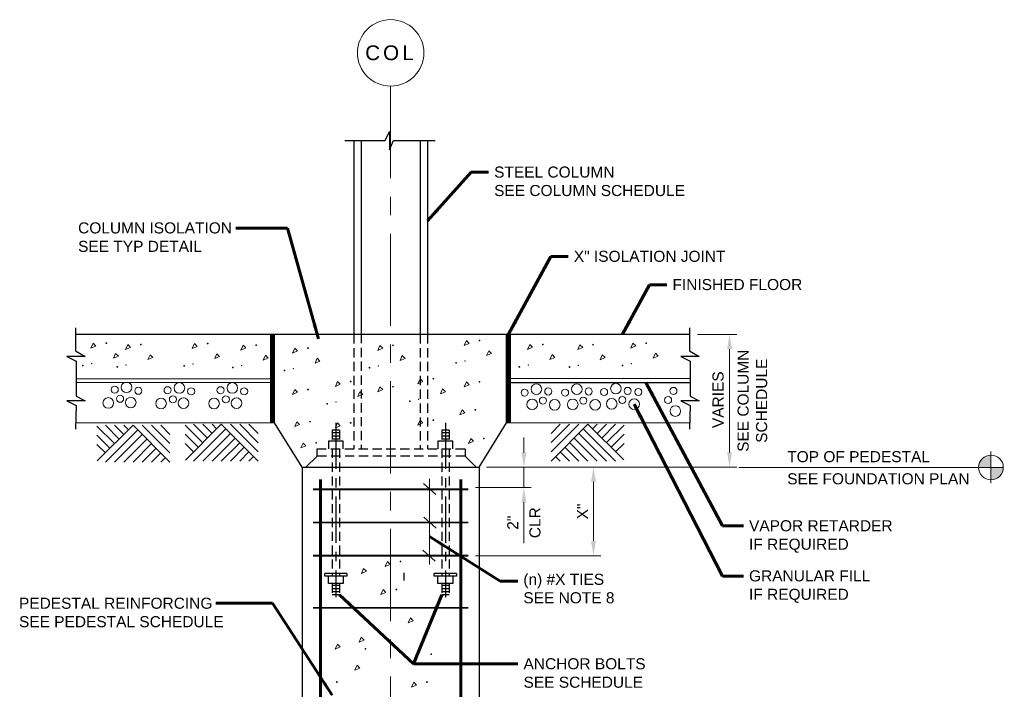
# Model space of a CAD drawing. Header units: inches. Extents: x -285 to -149, y 1893 to 2063.
# Drawn here: x -282 to -148.8, y 1971.9 to 2062.7 of the extents above; entities that cross this region are included whole.
import ezdxf

# ---------------------------------------------------------------- set-up
doc = ezdxf.new("R2010")
doc.units = ezdxf.units.IN
doc.header["$LTSCALE"] = 5
doc.header["$MEASUREMENT"] = 0
for name, pattern in [('CENTER', [2, 1.25, -0.25, 0.25, -0.25]), ('CENTERX2', [4, 2.5, -0.5, 0.5, -0.5]), ('HIDDEN', [0.375, 0.25, -0.125])]:
    doc.linetypes.add(name, pattern=pattern)
for name, color, linetype, lineweight in [('S-ANNO-DIMS', 1, 'Continuous', 20), ('S-ANNO-TEXT', 7, 'Continuous', 20), ('S-DELT-PATT', 7, 'Continuous', 15), ('S-DETL', 3, 'Continuous', 30), ('S-GRID', 9, 'CENTER', 20), ('S-GRID-IDEN', 9, 'Continuous', 20)]:
    doc.layers.add(name, color=color, linetype=linetype, lineweight=lineweight)
doc.styles.add('Romans', font='arial.ttf')
doc.dimstyles.get("Standard").update_dxf_attribs({"dimtxt": 0.18, "dimasz": 0.18, "dimexe": 0.18, "dimexo": 0.0625, "dimgap": 0.09, "dimtad": 0, "dimtih": 1, "dimtoh": 1, "dimdec": 4, "dimzin": 0, "dimdsep": 46, "dimtxsty": 'Standard', "dimcen": 0.09, "dimadec": 0, "dimazin": 0, "dimtfac": 1, "dimtdec": 4, "dimtofl": 0, "dimtmove": 0, "dimatfit": 3, "dimfxl": 1, "dimtolj": 1, "dimtzin": 0, "dimarcsym": 0})

# ---------------------------------------------------------------- blocks, each defined once
blk = doc.blocks.new('*D0')
at = {"layer": 'Defpoints', "color": 0, "transparency": 16777216}
for p in [(-191.23, 2020.09), (-219.79, 2002.09), (-185.89, 2002.09)]:
    blk.add_point(p, dxfattribs=at)
at = {"layer": 'S-ANNO-DIMS', "transparency": 16777216}
for p, q in [((-190.23, 2020.09), (-184.89, 2020.09)), ((-185.89, 2018.09), (-185.89, 2004.09)), ((-218.79, 2002.09), (-184.89, 2002.09))]:
    blk.add_line(p, q, dxfattribs=at)
for points in [[(-186.22, 2018.09), (-185.56, 2018.09), (-185.89, 2020.09)], [(-186.22, 2004.09), (-185.56, 2004.09), (-185.89, 2002.09)]]:
    blk.add_solid(points, dxfattribs=at)
at = {"layer": 'S-ANNO-DIMS', "transparency": 16777216, "insert": (-187.44, 2011.23), "char_height": 1.5, "attachment_point": 5, "rotation": 90, "style": 'Romans'}
blk.add_mtext('\\A1;VARIES ', dxfattribs=at)
blk = doc.blocks.new('*D7')
at = {"layer": 'Defpoints', "color": 0, "transparency": 16777216}
for p in [(-219.79, 2002.09), (-221.29, 1999.34), (-213.74, 1999.34)]:
    blk.add_point(p, dxfattribs=at)
at = {"layer": 'S-ANNO-DIMS', "transparency": 16777216}
for p, q in [((-213.74, 2004.09), (-213.74, 2006.09)), ((-218.79, 2002.09), (-212.74, 2002.09)), ((-213.74, 2002.09), (-213.74, 1999.34)), ((-220.29, 1999.34), (-212.74, 1999.34)), ((-213.74, 1997.34), (-213.74, 1995.34))]:
    blk.add_line(p, q, dxfattribs=at)
for points in [[(-214.07, 2004.09), (-213.4, 2004.09), (-213.74, 2002.09)], [(-214.07, 1997.34), (-213.4, 1997.34), (-213.74, 1999.34)]]:
    blk.add_solid(points, dxfattribs=at)
blk = doc.blocks.new('*D8')
at = {"layer": 'Defpoints', "color": 0, "transparency": 16777216}
for p in [(-210.37, 2002.09), (-221.29, 1990.09), (-204.32, 1990.09)]:
    blk.add_point(p, dxfattribs=at)
at = {"layer": 'S-ANNO-DIMS', "transparency": 16777216}
for p, q in [((-209.37, 2002.09), (-203.32, 2002.09)), ((-204.32, 2000.09), (-204.32, 1992.09)), ((-220.29, 1990.09), (-203.32, 1990.09))]:
    blk.add_line(p, q, dxfattribs=at)
for points in [[(-204.65, 2000.09), (-203.98, 2000.09), (-204.32, 2002.09)], [(-204.65, 1992.09), (-203.98, 1992.09), (-204.32, 1990.09)]]:
    blk.add_solid(points, dxfattribs=at)
at = {"layer": 'S-ANNO-DIMS', "transparency": 16777216, "insert": (-205.82, 1996.09), "char_height": 1.5, "attachment_point": 5, "rotation": 90, "style": 'Romans'}
blk.add_mtext('\\A1;X" ', dxfattribs=at)

msp = doc.modelspace()

# ---------------------------------------------------------------- hatches: boundary and pattern name
at = {"layer": 'S-ANNO-TEXT', "linetype": 'Continuous'}
h = msp.add_hatch(color=256, dxfattribs=at)
h.dxf.hatch_style = 1
h.paths.add_polyline_path([(-150.4891889, 2003.7245996, 0.4142135624), (-152.1610784, 2002.0527102), (-150.4891889, 2002.0527102)])
h = msp.add_hatch(color=256, dxfattribs=at)
h.dxf.hatch_style = 1
h.paths.add_polyline_path([(-150.4891889, 2003.7245996, 0.4142135624), (-152.1610784, 2002.0527102), (-150.4891889, 2002.0527102)])
h = msp.add_hatch(color=256, dxfattribs=at)
h.dxf.hatch_style = 1
h.paths.add_polyline_path([(-148.8172995, 2002.0527102), (-150.4891889, 2002.0527102), (-150.4891889, 2000.3808207, 0.4142135624)])
h = msp.add_hatch(color=256, dxfattribs=at)
h.dxf.hatch_style = 1
h.paths.add_polyline_path([(-148.8172995, 2002.0527102), (-150.4891889, 2002.0527102), (-150.4891889, 2000.3808207, 0.4142135624)])

# ---------------------------------------------------------------- linework, layer by layer
at = {"layer": 'S-ANNO-DIMS'}
for p, q in [((-227.3488697, 1999.8972899), (-225.6815241, 1998.3889711)), ((-226.5102126, 2000.5114138), (-226.5102126, 1988.8817656)), ((-213.7356609, 1997.3436153), (-213.7356609, 1991.7825649)), ((-227.295887, 1995.3354417), (-225.6285414, 1993.8271229)), ((-227.418846, 1990.8598551), (-225.7515005, 1989.3515363))]:
    msp.add_line(p, q, dxfattribs=at)
at = {"layer": 'S-ANNO-TEXT', "linetype": 'Continuous'}
for p, q in [((-150.4891889, 1999.9209667), (-150.4891889, 2004.203346)), ((-150.4891889, 1999.9209667), (-150.4891889, 2004.203346)), ((-184.6454345, 2002.043264), (-175.1482354, 2002.043264)), ((-148.8172995, 2002.0527102), (-175.1482354, 2002.043264)), ((-148.8172995, 2002.0527102), (-175.1482354, 2002.043264))]:
    msp.add_line(p, q, dxfattribs=at)
at = {"layer": 'S-ANNO-TEXT'}
for p, q in [((-240.2666671, 1999.1216153), (-239.2646671, 1999.1216153)), ((-225.4393863, 1999.1216153), (-224.4373863, 1999.1216153))]:
    msp.add_line(p, q, dxfattribs=at)
at = {"layer": 'S-ANNO-TEXT', "linetype": 'Continuous'}
msp.add_circle((-150.4891889, 2002.0527102), 1.6718894, dxfattribs=at)
msp.add_circle((-150.4891889, 2002.0527102), 1.6718894, dxfattribs=at)
at = {"layer": 'S-DELT-PATT', "color": 7, "linetype": 'Continuous'}
msp.add_line((-247.7026384, 2008.0936153), (-274.3923763, 2008.0936153), dxfattribs=at)
at = {"layer": 'S-DELT-PATT'}
for p, q in [((-269.1678967, 2005.2779935), (-271.5532561, 2007.6633528)), ((-266.6678967, 2007.7779935), (-271.5168655, 2002.9290247)), ((-268.5428967, 2005.9029935), (-270.4178967, 2007.7779935)), ((-267.9178967, 2006.5279935), (-269.1678967, 2007.7779935)), ((-267.2928967, 2007.1529935), (-267.9178967, 2007.7779935)), ((-261.6678967, 2002.7779935), (-266.6678967, 2007.7779935)), ((-261.6678967, 2004.0279935), (-265.4178967, 2007.7779935)), ((-261.6678967, 2005.2779935), (-264.1678967, 2007.7779935)), ((-261.6678967, 2006.5279935), (-262.9178967, 2007.7779935)), ((-257.2239807, 2005.4091406), (-259.6093401, 2007.7945)), ((-254.7239807, 2007.9091406), (-259.5729495, 2003.0601719)), ((-256.5989807, 2006.0341406), (-258.4739807, 2007.9091406)), ((-255.9739807, 2006.6591406), (-257.2239807, 2007.9091406)), ((-255.3489807, 2007.2841406), (-255.9739807, 2007.9091406)), ((-249.7239807, 2002.9091406), (-254.7239807, 2007.9091406)), ((-249.7239807, 2004.1591406), (-253.4739807, 2007.9091406)), ((-249.7239807, 2005.4091406), (-252.2239807, 2007.9091406)), ((-249.7239807, 2006.6591406), (-250.9739807, 2007.9091406)), ((-216.077024, 2008.0936153), (-191.2868645, 2008.0936153)), ((-210.067698, 2002.9123481), (-205.067698, 2007.9123481)), ((-210.067698, 2006.6623481), (-208.817698, 2007.9123481)), ((-210.067698, 2005.4123481), (-207.567698, 2007.9123481)), ((-210.067698, 2004.1623481), (-206.317698, 2007.9123481)), ((-205.067698, 2007.9123481), (-200.2187292, 2003.0633794)), ((-204.442698, 2007.2873481), (-203.817698, 2007.9123481)), ((-203.817698, 2006.6623481), (-202.567698, 2007.9123481)), ((-203.192698, 2006.0373481), (-201.317698, 2007.9123481)), ((-202.567698, 2005.4123481), (-200.1823386, 2007.7977075)), ((-269.7928967, 2004.6529935), (-271.5532561, 2006.4133528)), ((-266.0428967, 2007.1529935), (-270.4178967, 2002.7779935)), ((-265.4178967, 2006.5279935), (-269.1678967, 2002.7779935)), ((-257.8489807, 2004.7841406), (-259.6093401, 2006.5445)), ((-254.0989807, 2007.2841406), (-258.4739807, 2002.9091406)), ((-253.4739807, 2006.6591406), (-257.2239807, 2002.9091406)), ((-206.317698, 2006.6623481), (-202.567698, 2002.9123481)), ((-205.692698, 2007.2873481), (-201.317698, 2002.9123481)), ((-201.942698, 2004.7873481), (-200.1823386, 2006.5477075)), ((-270.4178967, 2004.0279935), (-271.5532561, 2005.1633528)), ((-264.7928967, 2005.9029935), (-267.9178967, 2002.7779935)), ((-264.1678967, 2005.2779935), (-266.6678967, 2002.7779935)), ((-258.4739807, 2004.1591406), (-259.6093401, 2005.2945)), ((-252.8489807, 2006.0341406), (-255.9739807, 2002.9091406)), ((-252.2239807, 2005.4091406), (-254.7239807, 2002.9091406)), ((-251.5989807, 2004.7841406), (-253.4739807, 2002.9091406)), ((-208.192698, 2004.7873481), (-206.317698, 2002.9123481)), ((-207.567698, 2005.4123481), (-205.067698, 2002.9123481)), ((-206.942698, 2006.0373481), (-203.817698, 2002.9123481)), ((-201.317698, 2004.1623481), (-200.1823386, 2005.2977075)), ((-263.5428967, 2004.6529935), (-265.4178967, 2002.7779935)), ((-262.9178967, 2004.0279935), (-264.1678967, 2002.7779935)), ((-262.2928967, 2003.4029935), (-262.9178967, 2002.7779935)), ((-250.9739807, 2004.1591406), (-252.2239807, 2002.9091406)), ((-250.3489807, 2003.5341406), (-250.9739807, 2002.9091406)), ((-209.442698, 2003.5373481), (-208.817698, 2002.9123481)), ((-208.817698, 2004.1623481), (-207.567698, 2002.9123481))]:
    msp.add_line(p, q, dxfattribs=at)
at = {"layer": 'S-DELT-PATT', "flags": 128}
for points in [[(-271.6888452, 2018.5088183), (-272.3631082, 2018.221168), (-272.0637379, 2018.883711)], [(-267.0222168, 2018.3204184), (-267.6964798, 2018.0327681), (-267.3971095, 2018.6953111)], [(-257.9717812, 2018.4617176), (-258.6460441, 2018.1740673), (-258.3466739, 2018.8366103)], [(-251.3881979, 2018.2441811), (-252.0624608, 2017.9565308), (-251.7630906, 2018.6190738)], [(-244.3846124, 2017.8373067), (-245.0588754, 2017.5496564), (-244.7595052, 2018.2121994)], [(-232.864973, 2018.2101113), (-233.539236, 2017.922461), (-233.2398657, 2018.585004)], [(-221.1476211, 2018.862064), (-221.821884, 2018.5744137), (-221.5225138, 2019.2369567)], [(-212.5768956, 2018.3403204), (-213.2511585, 2018.0526701), (-212.9517883, 2018.7152132)], [(-205.7815206, 2018.3104092), (-206.4557835, 2018.0227589), (-206.1564133, 2018.685302)], [(-198.5969813, 2018.5197891), (-199.2712443, 2018.2321388), (-198.971874, 2018.8946818)], [(-268.6569658, 2017.1361164), (-269.3312288, 2016.8484661), (-269.0318585, 2017.5110091)], [(-263.9903374, 2016.9477165), (-264.6646004, 2016.6600662), (-264.3652301, 2017.3226092)], [(-254.9399018, 2017.0890157), (-255.6141648, 2016.8013654), (-255.3147945, 2017.4639084)], [(-248.3563185, 2016.8714792), (-249.0305815, 2016.5838289), (-248.7312112, 2017.2463719)], [(-241.3527331, 2016.4646048), (-242.026996, 2016.1769545), (-241.7276258, 2016.8394975)], [(-229.8330936, 2016.8374094), (-230.5073566, 2016.5497591), (-230.2079863, 2017.2123021)], [(-218.1157417, 2017.4893621), (-218.7900046, 2017.2017118), (-218.4906344, 2017.8642548)], [(-209.5450162, 2016.9676185), (-210.2192792, 2016.6799682), (-209.9199089, 2017.3425113)], [(-202.7496412, 2016.9377073), (-203.4239042, 2016.650057), (-203.1245339, 2017.3126001)], [(-195.5651019, 2017.1470872), (-196.2393649, 2016.8594369), (-195.9399946, 2017.5219799)], [(-227.4083033, 2013.6898485), (-228.0825662, 2013.4021982), (-227.783196, 2014.0647412)], [(-238.6014752, 2013.3170424), (-239.2757382, 2013.0293921), (-238.9763679, 2013.6919351)], [(-232.864973, 2012.6061519), (-233.539236, 2012.3185015), (-233.2398657, 2012.9810446)], [(-221.1476211, 2013.2581045), (-221.821884, 2012.9704542), (-221.5225138, 2013.6329973)], [(-244.3846124, 2012.2333472), (-245.0588754, 2011.9456969), (-244.7595052, 2012.60824)], [(-235.5695958, 2011.9443405), (-236.2438588, 2011.6566902), (-235.9444886, 2012.3192332)], [(-224.3764239, 2012.3171466), (-225.0506868, 2012.0294963), (-224.7513166, 2012.6920393)], [(-221.7210031, 2009.4640025), (-222.3952661, 2009.1763522), (-222.0958959, 2009.8388952)], [(-244.1073433, 2007.879581), (-244.7816063, 2007.5919307), (-244.4822361, 2008.2544737)], [(-238.6014752, 2007.7130829), (-239.2757382, 2007.4254326), (-238.9763679, 2008.0879757)], [(-227.4083033, 2008.085889), (-228.0825662, 2007.7982387), (-227.783196, 2008.4607818)], [(-243.2678571, 2004.9903412), (-243.9421201, 2004.7026908), (-243.6427498, 2005.3652339)], [(-220.5550457, 2005.5961488), (-221.2293087, 2005.3084985), (-220.9299384, 2005.9710416)], [(-231.8488521, 1988.9197765), (-232.5231151, 1988.6321262), (-232.2237448, 1989.2946692)], [(-235.0776549, 1987.9788186), (-235.7519179, 1987.6911683), (-235.4525476, 1988.3537113)], [(-232.4222342, 1985.1256745), (-233.0964972, 1984.8380241), (-232.7971269, 1985.5005672)], [(-228.7232879, 1981.2913469), (-229.3975508, 1981.0036966), (-229.0981806, 1981.6662396)], [(-238.6195694, 1977.7286195), (-239.2938323, 1977.4409691), (-238.9944621, 1978.1035122)], [(-235.3907666, 1978.6695774), (-236.0650295, 1978.3819271), (-235.7656593, 1979.0444701)], [(-235.9641486, 1974.8754753), (-236.6384116, 1974.587825), (-236.3390414, 1975.2503681)], [(-228.2698096, 1972.5699165), (-228.9440725, 1972.2822662), (-228.6447023, 1972.9448092)]]:
    msp.add_lwpolyline(points, close=True, dxfattribs=at)
for points in [[(-270.3371753, 2018.8949143, 1), (-270.2334953, 2018.8949143, 1)], [(-265.6705469, 2018.7065144, 1), (-265.5668669, 2018.7065144, 1)], [(-256.6201113, 2018.8478135, 1), (-256.5164313, 2018.8478135, 1)], [(-250.036528, 2018.6302771, 1), (-249.932848, 2018.6302771, 1)], [(-243.0329425, 2018.2234027, 1), (-242.9292625, 2018.2234027, 1)], [(-231.5133031, 2018.5962073, 1), (-231.4096231, 2018.5962073, 1)], [(-219.7959512, 2019.24816, 1), (-219.6922712, 2019.24816, 1)], [(-211.2252257, 2018.7264164, 1), (-211.1215457, 2018.7264164, 1)], [(-204.4298507, 2018.6965052, 1), (-204.3261707, 2018.6965052, 1)], [(-197.2453114, 2018.905885, 1), (-197.1416314, 2018.905885, 1)], [(-273.5205905, 2015.8669872, 1), (-273.4169105, 2015.8669872, 1)], [(-268.853962, 2015.6785873, 1), (-268.750282, 2015.6785873, 1)], [(-259.8035264, 2015.8198865, 1), (-259.6998464, 2015.8198865, 1)], [(-253.2199431, 2015.60235, 1), (-253.1162631, 2015.60235, 1)], [(-234.6967183, 2015.5682803, 1), (-234.5930383, 2015.5682803, 1)], [(-222.9793663, 2016.2202329, 1), (-222.8756863, 2016.2202329, 1)], [(-214.4086408, 2015.6984894, 1), (-214.3049608, 2015.6984894, 1)], [(-207.6132658, 2015.6685782, 1), (-207.5095858, 2015.6685782, 1)], [(-200.4287266, 2015.877958, 1), (-200.3250466, 2015.877958, 1)], [(-246.2163577, 2015.1954756, 1), (-246.1126777, 2015.1954756, 1)], [(-226.0566334, 2014.0759445, 1), (-225.9529534, 2014.0759445, 1)], [(-237.2498053, 2013.7031384, 1), (-237.1461253, 2013.7031384, 1)], [(-231.5133031, 2012.9922478, 1), (-231.4096231, 2012.9922478, 1)], [(-219.7959512, 2013.6442005, 1), (-219.6922712, 2013.6442005, 1)], [(-243.0329425, 2012.6194432, 1), (-242.9292625, 2012.6194432, 1)], [(-240.4332205, 2010.6752113, 1), (-240.3295405, 2010.6752113, 1)], [(-229.2400485, 2011.0480174, 1), (-229.1363685, 2011.0480174, 1)], [(-220.3693332, 2009.8500984, 1), (-220.2656532, 2009.8500984, 1)], [(-242.7556734, 2008.265677, 1), (-242.6519934, 2008.265677, 1)], [(-237.2498053, 2008.0991789, 1), (-237.1461253, 2008.0991789, 1)], [(-226.0566334, 2008.471985, 1), (-225.9529534, 2008.471985, 1)], [(-241.9161872, 2005.3764371, 1), (-241.8125072, 2005.3764371, 1)], [(-219.2033758, 2005.9822448, 1), (-219.0996958, 2005.9822448, 1)], [(-230.4971822, 1989.3058725, 1), (-230.3935022, 1989.3058725, 1)], [(-231.0705643, 1985.5117704, 1), (-230.9668843, 1985.5117704, 1)], [(-235.2471412, 1977.468849, 1), (-235.1434612, 1977.468849, 1)], [(-226.3447576, 1976.7501145, 1), (-226.2410776, 1976.7501145, 1)], [(-239.1333515, 1972.9822326, 1), (-239.0296715, 1972.9822326, 1)], [(-226.9181397, 1972.9560125, 1), (-226.8144597, 1972.9560125, 1)]]:
    msp.add_lwpolyline(points, format="xyb", close=True, dxfattribs=at)
at = {"layer": 'S-DELT-PATT'}
for centre, radius in [((-269.1461396, 2012.5984848), 0.4799992), ((-267.5473923, 2012.9079842), 0.7199988), ((-265.948645, 2012.443735), 0.4799992), ((-261.9953114, 2012.518141), 0.4799992), ((-260.3965642, 2012.8276405), 0.7199988), ((-258.7978169, 2012.3633913), 0.4799992), ((-254.8208795, 2012.518141), 0.4799992), ((-253.2221322, 2012.8276405), 0.7199988), ((-251.6233849, 2012.3633913), 0.4799992), ((-212.0455292, 2012.6582784), 0.7199988), ((-210.446782, 2012.348779), 0.4799992), ((-206.5636533, 2012.6582784), 0.7199988), ((-204.964906, 2012.348779), 0.4799992), ((-202.8804352, 2012.274373), 0.4799992), ((-201.2816879, 2012.7386222), 0.7199988), ((-199.6829407, 2012.4291227), 0.4799992), ((-198.2491706, 2012.274373), 0.4799992), ((-193.4887185, 2012.4291227), 0.4799992), ((-270.0228881, 2010.7934878), 0.7199988), ((-268.4238908, 2011.3607369), 0.4799992), ((-266.9798932, 2010.8449877), 0.7199988), ((-262.87206, 2010.7131441), 0.7199988), ((-261.2730627, 2011.2803931), 0.4799992), ((-259.8290651, 2010.764644), 0.7199988), ((-255.697628, 2010.7131441), 0.7199988), ((-254.0986307, 2011.2803931), 0.4799992), ((-252.6546332, 2010.764644), 0.7199988), ((-213.6442765, 2012.1940292), 0.4799992), ((-211.1690307, 2011.1110311), 0.4799992), ((-208.1624006, 2012.1940292), 0.4799992), ((-205.6871548, 2011.1110311), 0.4799992), ((-201.849187, 2010.6756257), 0.7199988), ((-200.4051894, 2011.1913748), 0.4799992), ((-194.2109673, 2011.1913748), 0.4799992), ((-212.6130283, 2010.5952819), 0.7199988), ((-209.5700334, 2010.543782), 0.7199988), ((-207.1311523, 2010.5952819), 0.7199988), ((-204.0881575, 2010.543782), 0.7199988), ((-198.8061922, 2010.6241258), 0.7199988), ((-193.2341549, 2009.6908484), 0.7199988)]:
    msp.add_circle(centre, radius, dxfattribs=at)
for p in [(-272.2678645, 2016.1113389), (-267.6012361, 2015.922939), (-258.5508004, 2016.0642382), (-251.9672171, 2015.8467017), (-244.9636317, 2015.4398273), (-233.4439923, 2015.8126319), (-221.7266403, 2016.4645846), (-213.1559148, 2015.942841), (-206.3605398, 2015.9129298), (-199.1760006, 2016.1223097), (-239.1804945, 2010.919563), (-227.9873225, 2011.2923691)]:
    msp.add_point(p, dxfattribs=at)
at = {"layer": 'S-DETL', "linetype": 'Continuous'}
for p, q in [((-236.7867296, 2046.3400009), (-236.7867296, 2020.0489434)), ((-235.7847296, 2046.3400009), (-235.7847296, 2020.0936153)), ((-227.7887296, 2046.3400009), (-227.7887296, 2020.0936153)), ((-226.7867296, 2046.3400009), (-226.7867296, 2020.0936153)), ((-274.3923763, 2020.0936153), (-191.3064533, 2020.0936153)), ((-247.9964353, 2008.0936153), (-247.9964353, 2020.0936153)), ((-247.8714353, 2008.0936153), (-247.8714353, 2020.0936153)), ((-247.7464353, 2008.0936153), (-247.7464353, 2020.0936153)), ((-247.6214353, 2008.0936153), (-247.6214353, 2020.0936153)), ((-247.4964353, 2008.0936153), (-247.4964353, 2020.0936153)), ((-247.4964353, 2008.0936153), (-247.4964353, 2020.0936153)), ((-216.077024, 2008.0936153), (-216.077024, 2020.0936153)), ((-216.077024, 2008.0936153), (-216.077024, 2020.0936153)), ((-215.952024, 2008.0936153), (-215.952024, 2020.0936153)), ((-215.827024, 2008.0936153), (-215.827024, 2020.0936153)), ((-215.702024, 2008.0936153), (-215.702024, 2020.0936153)), ((-215.577024, 2008.0936153), (-215.577024, 2020.0936153)), ((-274.3923763, 2014.0805272), (-247.7026384, 2014.0946755)), ((-191.2337296, 2014.0816153), (-215.577024, 2014.0945198)), ((-274.3923763, 2013.5805272), (-247.7026384, 2013.5946755)), ((-215.577024, 2013.5816153), (-191.2337296, 2013.5816153)), ((-243.7867296, 2002.0936153), (-247.4964353, 2008.0936153)), ((-219.7867296, 2002.0936153), (-216.077024, 2008.0936153)), ((-243.7867296, 2002.0936153), (-243.7867296, 1957.0276153)), ((-243.7867296, 2002.0936153), (-219.7867296, 2002.0936153)), ((-219.7867296, 2002.0936153), (-219.7867296, 1956.9676153))]:
    msp.add_line(p, q, dxfattribs=at)
at = {"layer": 'S-DETL', "color": 7, "linetype": 'HIDDEN'}
for p, q in [((-236.7867296, 2020.0936153), (-236.7867296, 2004.6432872)), ((-235.7847296, 2020.1382872), (-235.7847296, 2004.6432872)), ((-227.7887296, 2020.0936153), (-227.7887296, 2004.5986153)), ((-226.7867296, 2020.0936153), (-226.7867296, 2004.5986153)), ((-239.70137, 2007.1036153), (-239.70137, 2005.6006153)), ((-238.69937, 2007.1036153), (-238.69937, 2005.6006153)), ((-224.8740892, 2007.1036153), (-224.8740892, 2005.6006153)), ((-223.8720892, 2007.1036153), (-223.8720892, 2005.6006153)), ((-241.7467296, 2004.5986153), (-221.7067296, 2004.5986153)), ((-221.7067296, 2003.5966153), (-241.7467296, 2003.5966153)), ((-239.70137, 2004.5986153), (-239.70137, 1987.3102996)), ((-238.69937, 2004.5986153), (-238.69937, 1987.3102996)), ((-224.8740892, 2004.5986153), (-224.8740892, 1987.3102996)), ((-223.8720892, 2004.5986153), (-223.8720892, 1987.3102996)), ((-239.3387921, 1999.1216153), (-240.3407921, 1999.1216153)), ((-224.5115113, 1999.1216153), (-225.5135113, 1999.1216153)), ((-230.013126, 1987.756422), (-230.013126, 1986.754422)), ((-239.70137, 1986.3082996), (-239.70137, 1984.8052996)), ((-238.69937, 1986.3082996), (-238.69937, 1984.8052996)), ((-224.8740892, 1986.3082996), (-224.8740892, 1984.8052996)), ((-223.8720892, 1986.3082996), (-223.8720892, 1984.8052996))]:
    msp.add_line(p, q, dxfattribs=at)
at = {"layer": 'S-DETL', "color": 7, "linetype": 'CENTER'}
for p, q in [((-239.20037, 2008.1056153), (-239.20037, 1984.4813306)), ((-224.3730892, 2008.1056153), (-224.3730892, 1984.4813306))]:
    msp.add_line(p, q, dxfattribs=at)
at = {"layer": 'S-DETL', "color": 7, "linetype": 'Continuous'}
for p, q in [((-238.69937, 2007.1036153), (-239.70137, 2007.1036153)), ((-238.69937, 2006.7276153), (-239.70137, 2006.7276153)), ((-238.69937, 2006.2988965), (-239.70137, 2006.2988965)), ((-223.8720892, 2007.1036153), (-224.8740892, 2007.1036153)), ((-223.8720892, 2006.7276153), (-224.8740892, 2006.7276153)), ((-223.8720892, 2006.2988965), (-224.8740892, 2006.2988965)), ((-238.19837, 2005.6006153), (-240.20237, 2005.6006153)), ((-240.20237, 2005.6006153), (-240.20237, 2004.5986153)), ((-238.69937, 2005.8700215), (-239.70137, 2005.8700215)), ((-238.19837, 2004.5986153), (-238.19837, 2005.6006153)), ((-223.3710892, 2005.6006153), (-225.3750892, 2005.6006153)), ((-225.3750892, 2005.6006153), (-225.3750892, 2004.5986153)), ((-223.8720892, 2005.8700215), (-224.8740892, 2005.8700215)), ((-223.3710892, 2004.5986153), (-223.3710892, 2005.6006153)), ((-241.7467296, 2003.5966153), (-243.2497296, 2002.0936153)), ((-241.7467296, 2003.5966153), (-241.7467296, 2004.5986153)), ((-221.7067296, 2004.5986153), (-221.7067296, 2003.5966153)), ((-221.7067296, 2003.5966153), (-220.2037296, 2002.0936153)), ((-240.2666671, 1999.1216153), (-239.2646671, 1999.1216153)), ((-225.4393863, 1999.1216153), (-224.4373863, 1999.1216153)), ((-240.70337, 1987.3102996), (-240.70337, 1987.6860496)), ((-237.69737, 1987.6860496), (-240.70337, 1987.6860496)), ((-237.69737, 1987.6860496), (-237.69737, 1987.3102996)), ((-225.8760892, 1987.3102996), (-225.8760892, 1987.6860496)), ((-222.8700892, 1987.6860496), (-225.8760892, 1987.6860496)), ((-222.8700892, 1987.6860496), (-222.8700892, 1987.3102996)), ((-237.69737, 1987.3102996), (-240.70337, 1987.3102996)), ((-240.20237, 1986.3082996), (-240.20237, 1987.3102996)), ((-238.19837, 1987.3102996), (-240.20237, 1987.3102996)), ((-238.19837, 1987.3102996), (-240.20237, 1987.3102996)), ((-238.19837, 1987.3102996), (-240.20237, 1987.3102996)), ((-238.19837, 1986.3082996), (-240.20237, 1986.3082996)), ((-238.19837, 1987.3102996), (-238.19837, 1986.3082996)), ((-222.8700892, 1987.3102996), (-225.8760892, 1987.3102996)), ((-225.3750892, 1986.3082996), (-225.3750892, 1987.3102996)), ((-223.3710892, 1987.3102996), (-225.3750892, 1987.3102996)), ((-223.3710892, 1987.3102996), (-225.3750892, 1987.3102996)), ((-223.3710892, 1987.3102996), (-225.3750892, 1987.3102996)), ((-223.3710892, 1986.3082996), (-225.3750892, 1986.3082996)), ((-223.3710892, 1987.3102996), (-223.3710892, 1986.3082996)), ((-238.69937, 1986.0388933), (-239.70137, 1986.0388933)), ((-238.69937, 1985.6100183), (-239.70137, 1985.6100183)), ((-238.69937, 1985.1812996), (-239.70137, 1985.1812996)), ((-238.69937, 1984.8052996), (-239.70137, 1984.8052996)), ((-223.8720892, 1986.0388933), (-224.8740892, 1986.0388933)), ((-223.8720892, 1985.6100183), (-224.8740892, 1985.6100183)), ((-223.8720892, 1985.1812996), (-224.8740892, 1985.1812996)), ((-223.8720892, 1984.8052996), (-224.8740892, 1984.8052996))]:
    msp.add_line(p, q, dxfattribs=at)
at = {"layer": 'S-DETL', "linetype": 'Continuous'}
for points in [[(-237.987319, 2046.3400009), (-232.5471721, 2046.3400009), (-231.9249872, 2047.5843707), (-231.9249872, 2045.0956311), (-231.3781254, 2046.3400009), (-225.7384568, 2046.3400009)], [(-274.4651, 2020.9544932), (-274.4651, 2017.8328734), (-273.1480065, 2017.0876153), (-275.6367461, 2017.0876153), (-274.3923763, 2016.4654304), (-274.3923763, 2011.6978002), (-273.1480065, 2011.0756153), (-275.6367461, 2011.0756153), (-274.3923763, 2010.4534304), (-274.4651, 2007.2236444)], [(-191.3064533, 2020.9544932), (-191.3064533, 2017.8328734), (-189.9893598, 2017.0876153), (-192.4780994, 2017.0876153), (-191.2337296, 2016.4654304), (-191.2337296, 2011.6978002), (-189.9893598, 2011.0756153), (-192.4780994, 2011.0756153), (-191.2337296, 2010.4534304), (-191.3064533, 2007.2236444)]]:
    msp.add_lwpolyline(points, dxfattribs=at)
at = {"layer": 'S-DETL', "linetype": 'Continuous', "const_width": 0.375}
for points in [[(-241.2867296, 2000.4381489), (-241.2867296, 1946.2384988, -0.4142135624), (-242.2867296, 1945.2384988), (-250.8300265, 1945.2384988)], [(-222.2867296, 2000.4381489), (-222.2867296, 1946.2384988, 0.4142135624), (-221.2867296, 1945.2384988), (-212.7434328, 1945.2384988)]]:
    msp.add_lwpolyline(points, format="xyb", dxfattribs=at)
at = {"layer": 'S-DETL', "const_width": 0.25}
for points in [[(-242.2867296, 1999.0936153), (-221.2867296, 1999.0936153)], [(-242.2867296, 1994.5936153), (-221.2867296, 1994.5936153)], [(-242.2867296, 1990.0936153), (-221.2867296, 1990.0936153)], [(-242.2867296, 1983.0276153), (-221.2867296, 1983.0276153)]]:
    msp.add_lwpolyline(points, dxfattribs=at)
at = {"layer": 'S-GRID', "linetype": 'CENTERX2'}
msp.add_line((-231.7867296, 2053.7296153), (-231.7867296, 1928.4337345), dxfattribs=at)
at = {"layer": 'S-GRID-IDEN'}
msp.add_circle((-231.7867296, 2058.2296153), 4.5, dxfattribs=at)

# ---------------------------------------------------------------- texts
at = {"layer": 'S-ANNO-DIMS', "insert": (-182.7915521, 2011.0936153), "char_height": 1.499999989, "attachment_point": 5, "rotation": 90, "style": 'Romans'}
msp.add_mtext('\\A1;SEE COLUMN\\PSCHEDULE', dxfattribs=at)
at = {"layer": 'S-ANNO-DIMS', "insert": (-213.7356609, 1994.5630901), "char_height": 1.49999999, "attachment_point": 5, "rotation": 90, "line_spacing_factor": 1.2, "style": 'Romans'}
msp.add_mtext('\\A1;2"\\PCLR', dxfattribs=at)
at = {"layer": 'S-ANNO-TEXT', "style": 'Romans'}
for s, insert, char_height, attachment_point in [('{\\T1.2;COL}', (-231.7867296, 2058.2296153), 2, 5), ('\\A1;STEEL COLUMN\\PSEE COLUMN SCHEDULE', (-217.7718452, 2042.8283854), 1.499999989, 1), ('\\A1;COLUMN ISOLATION\\PSEE TYP DETAIL', (-274.1095507, 2035.2624746), 1.499999989, 1), ('\\A1;X" ISOLATION JOINT', (-206.9767525, 2031.4141096), 1.499999989, 1), ('\\A1;FINISHED FLOOR', (-193.6184379, 2027.5895241), 1.499999989, 1), ('\\A1;VAPOR RETARDER \\PIF REQUIRED', (-183.2536834, 1994.904293), 1.499999989, 1), ('\\A1;(n) #X TIES\\PSEE NOTE 8', (-213.8171429, 1987.6466565), 1.499999989, 1), ('\\A1;GRANULAR FILL \\PIF REQUIRED', (-183.2536834, 1988.116776), 1.499999989, 1), ('\\A1;PEDESTAL REINFORCING\\PSEE PEDESTAL SCHEDULE', (-282.1170471, 1984.4059508), 1.499999989, 1), ('\\A1;ANCHOR BOLTS\\PSEE SCHEDULE', (-213.7910515, 1976.2036757), 1.499999989, 1)]:
    msp.add_mtext(s, dxfattribs=dict(at, insert=insert, char_height=char_height, attachment_point=attachment_point))
at = {"layer": 'S-ANNO-TEXT', "insert": (-178.0795639, 2002.0074441), "char_height": 1.499999989, "attachment_point": 4, "line_spacing_factor": 1.2, "style": 'Romans'}
msp.add_mtext('\\A1;TOP OF PEDESTAL \\PSEE FOUNDATION PLAN', dxfattribs=at)

# ---------------------------------------------------------------- dimensions: what is measured, and where the dimension line sits
at = {"layer": 'S-ANNO-DIMS'}
for base, p1, p2, text, override, picture, middle in [((-185.8886985, 2002.0936153), (-191.2337296, 2020.0936153), (-219.7867296, 2002.0936153), 'VARIES ', {"dimscale": 16, "dimtxt": 0.09375, "dimasz": 0.125, "dimexe": 0.0625, "dimgap": 0.0625, "dimtih": 0, "dimtoh": 0, "dimdec": 5, "dimlfac": 1, "dimrnd": 0.03125, "dimzin": 7, "dimlunit": 4, "dimtxsty": 'Romans', "dimcen": 0.125, "dimclrd": 256, "dimclre": 256, "dimclrt": 256, "dimadec": 4, "dimtdec": 5, "dimtofl": 1, "dimtvp": 1, "dimfrac": 2, "dimtzin": 3, "dimlwd": 65535, "dimlwe": 65535}, '*D0', (-185.8886985, 2011.2290178)), ((-213.7356609, 1999.3436153), (-219.7867296, 2002.0936153), (-221.2867296, 1999.3436153), ' ', {"dimscale": 16, "dimtxt": 0.09375, "dimasz": 0.125, "dimexe": 0.0625, "dimgap": 0.0625, "dimtih": 0, "dimtoh": 0, "dimdec": 5, "dimlfac": 1, "dimrnd": 0.03125, "dimzin": 7, "dimlunit": 4, "dimtxsty": 'Romans', "dimcen": 0.125, "dimclrd": 256, "dimclre": 256, "dimclrt": 256, "dimadec": 4, "dimtdec": 5, "dimtofl": 1, "dimtmove": 2, "dimtvp": 1, "dimfrac": 2, "dimtzin": 3, "dimlwd": 65535, "dimlwe": 65535}, '*D7', (-213.7356609, 1994.3753989)), ((-204.3177128, 1990.0936153), (-210.3687815, 2002.0936153), (-221.2867296, 1990.0936153), 'X" ', {"dimscale": 16, "dimtxt": 0.09375, "dimasz": 0.125, "dimexe": 0.0625, "dimgap": 0.0625, "dimtih": 0, "dimtoh": 0, "dimdec": 5, "dimlfac": 1, "dimrnd": 0.03125, "dimzin": 7, "dimlunit": 4, "dimtxsty": 'Romans', "dimcen": 0.125, "dimclrd": 256, "dimclre": 256, "dimclrt": 256, "dimadec": 4, "dimtdec": 5, "dimtofl": 1, "dimtmove": 0, "dimtvp": 1, "dimfrac": 2, "dimtzin": 3, "dimlwd": 65535, "dimlwe": 65535}, '*D8', (-204.3177128, 1996.0936153))]:
    dim = msp.add_linear_dim(base=base, p1=p1, p2=p2, angle=90, text=text, dimstyle='Standard', override=override, dxfattribs=at)
    dim.commit()
    dim.dimension.update_dxf_attribs({"geometry": picture, "text_midpoint": middle, "dimtype": 128})

# ---------------------------------------------------------------- leaders
at = {"layer": 'S-ANNO-TEXT'}
for points in [[(-226.7867296, 2035.4774822), (-220.8758237, 2042.052294), (-218.5479366, 2042.052294)], [(-241.5546668, 2019.4972596), (-245.7607534, 2034.4863832), (-252.7683162, 2034.4863832)], [(-215.827024, 2020.0936153), (-210.0807311, 2030.6380182), (-207.7528439, 2030.6380182)], [(-200.3844578, 2020.0936153), (-196.7224165, 2026.8134327), (-194.3945293, 2026.8134327)], [(-197.2125454, 2013.5816153), (-186.8649143, 1994.1282016), (-184.0036834, 1994.1282016)], [(-198.8061922, 2010.6241258), (-186.8649143, 1987.3411962), (-184.0036834, 1987.3411962)], [(-226.5102126, 1992.7004982), (-216.9572602, 1986.6628571), (-214.5671429, 1986.6628571)], [(-238.69937, 1984.8052996), (-228.701707, 1975.4275843), (-214.5671429, 1975.4275843)], [(-224.8740892, 1984.8052996), (-228.701707, 1975.4275843), (-214.5671429, 1975.4275843)], [(-239.7193437, 1971.1779995), (-247.7961849, 1983.641512), (-255.4379596, 1983.641512)]]:
    msp.add_leader(points, dimstyle='Standard', override={"dimscale": 16, "dimtxt": 0.09375, "dimasz": 0.125, "dimexe": 0.0625, "dimgap": 0.0625, "dimtad": 0, "dimtih": 0, "dimtoh": 0, "dimdec": 5, "dimlfac": 16, "dimrnd": 0.03125, "dimzin": 7, "dimlunit": 4, "dimtxsty": 'Romans', "dimcen": 0.125, "dimclrd": 256, "dimclre": 256, "dimclrt": 256, "dimadec": 4, "dimtdec": 5, "dimtofl": 1, "dimtvp": 1, "dimfrac": 2, "dimtzin": 3, "dimlwd": 65535, "dimlwe": 65535}, dxfattribs=at)

doc.saveas('drawing.dxf')
